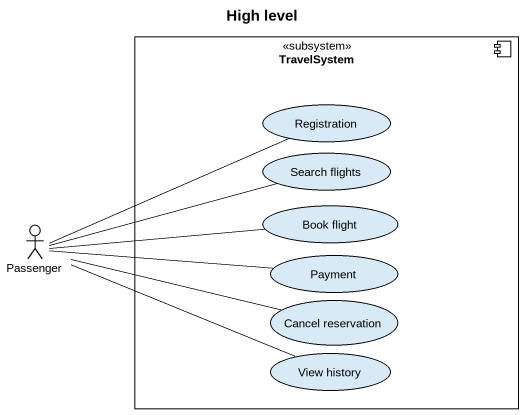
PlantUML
@startuml
title High level
component TravelSystem <<subsystem>> {
  usecase Registration
  usecase "Search flights" as Search_flights
  usecase "Book flight" as Book_flight
  usecase Payment
  usecase "Cancel reservation" as Cancel_reservation
  usecase "View history" as View_history
}
actor Passenger
Passenger -right- Registration
Passenger -right- Search_flights
Passenger -right- Book_flight
Passenger -right- Payment
Passenger -right- Cancel_reservation
Passenger -right- View_history
@enduml
